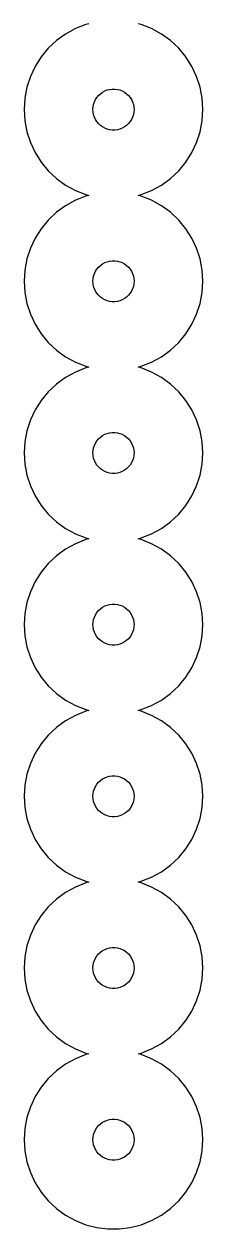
# Model space of a CAD drawing. Header units: metres. Extents: x -12 to 12, y -12 to 324.
# Drawn here: x -12.5 to 12.5, y -12.5 to 155.9 of the extents above; entities that cross this region are included whole.
import ezdxf

# ---------------------------------------------------------------- set-up
doc = ezdxf.new("R2010")
doc.units = ezdxf.units.M

msp = doc.modelspace()

# ---------------------------------------------------------------- linework, layer by layer
for p, q in [((-5.32224, 155.31), (-6.69783, 154.554)), ((-3.8627, 155.888), (-5.32224, 155.31)), ((-3.42726, 156), (-3.8627, 155.888)), ((3.8627, 155.888), (3.42726, 156)), ((5.32224, 155.31), (3.8627, 155.888)), ((6.69783, 154.554), (5.32224, 155.31)), ((-7.96779, 153.631), (-9.11211, 152.557)), ((-6.69783, 154.554), (-7.96779, 153.631)), ((7.96779, 153.631), (6.69783, 154.554)), ((9.11211, 152.557), (7.96779, 153.631)), ((-9.11211, 152.557), (-10.1127, 151.347)), ((10.1127, 151.347), (9.11211, 152.557)), ((-10.9538, 150.022), (-11.6222, 148.602)), ((-10.1127, 151.347), (-10.9538, 150.022)), ((10.9538, 150.022), (10.1127, 151.347)), ((11.6222, 148.602), (10.9538, 150.022)), ((-11.6222, 148.602), (-12.1073, 147.109)), ((12.1073, 147.109), (11.6222, 148.602)), ((-12.1073, 147.109), (-12.4014, 145.567)), ((-1.5405, 146.427), (-1.22411, 146.601)), ((-1.22411, 146.601), (-0.888412, 146.734)), ((-0.888412, 146.734), (-0.538712, 146.824)), ((-0.538712, 146.824), (-0.180511, 146.869)), ((-0.180511, 146.869), (0.180511, 146.869)), ((0.180511, 146.869), (0.538712, 146.824)), ((0.538712, 146.824), (0.888412, 146.734)), ((0.888412, 146.734), (1.22411, 146.601)), ((1.22411, 146.601), (1.5405, 146.427)), ((12.4014, 145.567), (12.1073, 147.109)), ((-12.4014, 145.567), (-12.5, 144)), ((-2.78467, 144.715), (-2.6731, 145.058)), ((-2.6731, 145.058), (-2.51938, 145.385)), ((-2.51938, 145.385), (-2.32591, 145.69)), ((-2.32591, 145.69), (-2.09578, 145.968)), ((-2.09578, 145.968), (-1.83258, 146.215)), ((-1.83258, 146.215), (-1.5405, 146.427)), ((1.5405, 146.427), (1.83258, 146.215)), ((1.83258, 146.215), (2.09578, 145.968)), ((2.09578, 145.968), (2.32591, 145.69)), ((2.32591, 145.69), (2.51938, 145.385)), ((2.51938, 145.385), (2.6731, 145.058)), ((2.6731, 145.058), (2.78467, 144.715)), ((12.5, 144), (12.4014, 145.567)), ((-12.5, 144), (-12.4014, 142.433)), ((-2.875, 144), (-2.85233, 144.36)), ((-2.85233, 143.64), (-2.875, 144)), ((-2.85233, 144.36), (-2.78467, 144.715)), ((-2.78467, 143.285), (-2.85233, 143.64)), ((-2.6731, 142.942), (-2.78467, 143.285)), ((2.78467, 143.285), (2.6731, 142.942)), ((2.78467, 144.715), (2.85233, 144.36)), ((2.85233, 143.64), (2.78467, 143.285)), ((2.85233, 144.36), (2.875, 144)), ((2.875, 144), (2.85233, 143.64)), ((12.4014, 142.433), (12.5, 144)), ((-12.4014, 142.433), (-12.1073, 140.891)), ((-2.51938, 142.615), (-2.6731, 142.942)), ((-2.32591, 142.31), (-2.51938, 142.615)), ((-2.09578, 142.032), (-2.32591, 142.31)), ((-1.83258, 141.785), (-2.09578, 142.032)), ((-1.5405, 141.573), (-1.83258, 141.785)), ((-1.22411, 141.399), (-1.5405, 141.573)), ((1.5405, 141.573), (1.22411, 141.399)), ((1.83258, 141.785), (1.5405, 141.573)), ((2.09578, 142.032), (1.83258, 141.785)), ((2.32591, 142.31), (2.09578, 142.032)), ((2.51938, 142.615), (2.32591, 142.31)), ((2.6731, 142.942), (2.51938, 142.615)), ((12.1073, 140.891), (12.4014, 142.433)), ((-12.1073, 140.891), (-11.6222, 139.398)), ((-0.888412, 141.266), (-1.22411, 141.399)), ((-0.538712, 141.176), (-0.888412, 141.266)), ((-0.180511, 141.131), (-0.538712, 141.176)), ((0.180511, 141.131), (-0.180511, 141.131)), ((0.538712, 141.176), (0.180511, 141.131)), ((0.888412, 141.266), (0.538712, 141.176)), ((1.22411, 141.399), (0.888412, 141.266)), ((11.6222, 139.398), (12.1073, 140.891)), ((-11.6222, 139.398), (-10.9538, 137.978)), ((10.9538, 137.978), (11.6222, 139.398)), ((-10.9538, 137.978), (-10.1127, 136.653)), ((-10.1127, 136.653), (-9.11211, 135.443)), ((9.11211, 135.443), (10.1127, 136.653)), ((10.1127, 136.653), (10.9538, 137.978)), ((-9.11211, 135.443), (-7.96779, 134.369)), ((7.96779, 134.369), (9.11211, 135.443)), ((-7.96779, 134.369), (-6.69783, 133.446)), ((-6.69783, 133.446), (-5.32224, 132.69)), ((5.32224, 132.69), (6.69783, 133.446)), ((6.69783, 133.446), (7.96779, 134.369)), ((-5.32224, 132.69), (-3.8627, 132.112)), ((-3.8627, 131.888), (-5.32224, 131.31)), ((-3.8627, 132.112), (-3.42726, 132)), ((-3.42726, 132), (-3.8627, 131.888)), ((3.42726, 132), (3.8627, 132.112)), ((3.8627, 131.888), (3.42726, 132)), ((3.8627, 132.112), (5.32224, 132.69)), ((5.32224, 131.31), (3.8627, 131.888)), ((-6.69783, 130.554), (-7.96779, 129.631)), ((-5.32224, 131.31), (-6.69783, 130.554)), ((6.69783, 130.554), (5.32224, 131.31)), ((7.96779, 129.631), (6.69783, 130.554)), ((-9.11211, 128.557), (-10.1127, 127.347)), ((-7.96779, 129.631), (-9.11211, 128.557)), ((9.11211, 128.557), (7.96779, 129.631)), ((10.1127, 127.347), (9.11211, 128.557)), ((-10.1127, 127.347), (-10.9538, 126.022)), ((10.9538, 126.022), (10.1127, 127.347)), ((-10.9538, 126.022), (-11.6222, 124.602)), ((11.6222, 124.602), (10.9538, 126.022)), ((-12.1073, 123.109), (-12.4014, 121.567)), ((-11.6222, 124.602), (-12.1073, 123.109)), ((12.1073, 123.109), (11.6222, 124.602)), ((12.4014, 121.567), (12.1073, 123.109)), ((-12.4014, 121.567), (-12.5, 120)), ((-2.6731, 121.058), (-2.51938, 121.385)), ((-2.51938, 121.385), (-2.32591, 121.69)), ((-2.32591, 121.69), (-2.09578, 121.968)), ((-2.09578, 121.968), (-1.83258, 122.215)), ((-1.83258, 122.215), (-1.5405, 122.427)), ((-1.5405, 122.427), (-1.22411, 122.601)), ((-1.22411, 122.601), (-0.888412, 122.734)), ((-0.888412, 122.734), (-0.538712, 122.824)), ((-0.538712, 122.824), (-0.180511, 122.869)), ((-0.180511, 122.869), (0.180511, 122.869)), ((0.180511, 122.869), (0.538712, 122.824)), ((0.538712, 122.824), (0.888412, 122.734)), ((0.888412, 122.734), (1.22411, 122.601)), ((1.22411, 122.601), (1.5405, 122.427)), ((1.5405, 122.427), (1.83258, 122.215)), ((1.83258, 122.215), (2.09578, 121.968)), ((2.09578, 121.968), (2.32591, 121.69)), ((2.32591, 121.69), (2.51938, 121.385)), ((2.51938, 121.385), (2.6731, 121.058)), ((12.5, 120), (12.4014, 121.567)), ((-12.5, 120), (-12.4014, 118.433)), ((-2.875, 120), (-2.85233, 120.36)), ((-2.85233, 119.64), (-2.875, 120)), ((-2.85233, 120.36), (-2.78467, 120.715)), ((-2.78467, 119.285), (-2.85233, 119.64)), ((-2.78467, 120.715), (-2.6731, 121.058)), ((2.6731, 121.058), (2.78467, 120.715)), ((2.78467, 120.715), (2.85233, 120.36)), ((2.85233, 119.64), (2.78467, 119.285)), ((2.85233, 120.36), (2.875, 120)), ((2.875, 120), (2.85233, 119.64)), ((12.4014, 118.433), (12.5, 120)), ((-12.4014, 118.433), (-12.1073, 116.891)), ((-2.6731, 118.942), (-2.78467, 119.285)), ((-2.51938, 118.615), (-2.6731, 118.942)), ((-2.32591, 118.31), (-2.51938, 118.615)), ((-2.09578, 118.032), (-2.32591, 118.31)), ((-1.83258, 117.785), (-2.09578, 118.032)), ((2.09578, 118.032), (1.83258, 117.785)), ((2.32591, 118.31), (2.09578, 118.032)), ((2.51938, 118.615), (2.32591, 118.31)), ((2.6731, 118.942), (2.51938, 118.615)), ((2.78467, 119.285), (2.6731, 118.942)), ((12.1073, 116.891), (12.4014, 118.433)), ((-12.1073, 116.891), (-11.6222, 115.398)), ((-1.5405, 117.573), (-1.83258, 117.785)), ((-1.22411, 117.399), (-1.5405, 117.573)), ((-0.888412, 117.266), (-1.22411, 117.399)), ((-0.538712, 117.176), (-0.888412, 117.266)), ((-0.180511, 117.131), (-0.538712, 117.176)), ((0.180511, 117.131), (-0.180511, 117.131)), ((0.538712, 117.176), (0.180511, 117.131)), ((0.888412, 117.266), (0.538712, 117.176)), ((1.22411, 117.399), (0.888412, 117.266)), ((1.5405, 117.573), (1.22411, 117.399)), ((1.83258, 117.785), (1.5405, 117.573)), ((11.6222, 115.398), (12.1073, 116.891)), ((-11.6222, 115.398), (-10.9538, 113.978)), ((10.9538, 113.978), (11.6222, 115.398)), ((-10.9538, 113.978), (-10.1127, 112.653)), ((10.1127, 112.653), (10.9538, 113.978)), ((-10.1127, 112.653), (-9.11211, 111.443)), ((-9.11211, 111.443), (-7.96779, 110.369)), ((7.96779, 110.369), (9.11211, 111.443)), ((9.11211, 111.443), (10.1127, 112.653)), ((-7.96779, 110.369), (-6.69783, 109.446)), ((6.69783, 109.446), (7.96779, 110.369)), ((-6.69783, 109.446), (-5.32224, 108.69)), ((-5.32224, 108.69), (-3.8627, 108.112)), ((-3.8627, 107.888), (-5.32224, 107.31)), ((-3.8627, 108.112), (-3.42726, 108)), ((-3.42726, 108), (-3.8627, 107.888)), ((3.42726, 108), (3.8627, 108.112)), ((3.8627, 107.888), (3.42726, 108)), ((3.8627, 108.112), (5.32224, 108.69)), ((5.32224, 107.31), (3.8627, 107.888)), ((5.32224, 108.69), (6.69783, 109.446)), ((-6.69783, 106.554), (-7.96779, 105.631)), ((-5.32224, 107.31), (-6.69783, 106.554)), ((6.69783, 106.554), (5.32224, 107.31)), ((7.96779, 105.631), (6.69783, 106.554)), ((-9.11211, 104.557), (-10.1127, 103.347)), ((-7.96779, 105.631), (-9.11211, 104.557)), ((9.11211, 104.557), (7.96779, 105.631)), ((10.1127, 103.347), (9.11211, 104.557)), ((-10.1127, 103.347), (-10.9538, 102.022)), ((10.9538, 102.022), (10.1127, 103.347)), ((-10.9538, 102.022), (-11.6222, 100.602)), ((11.6222, 100.602), (10.9538, 102.022)), ((-11.6222, 100.602), (-12.1073, 99.1086)), ((12.1073, 99.1086), (11.6222, 100.602)), ((-12.1073, 99.1086), (-12.4014, 97.5667)), ((-2.51938, 97.385), (-2.32591, 97.6899)), ((-2.32591, 97.6899), (-2.09578, 97.9681)), ((-2.09578, 97.9681), (-1.83258, 98.2152)), ((-1.83258, 98.2152), (-1.5405, 98.4274)), ((-1.5405, 98.4274), (-1.22411, 98.6014)), ((-1.22411, 98.6014), (-0.888412, 98.7343)), ((-0.888412, 98.7343), (-0.538712, 98.8241)), ((-0.538712, 98.8241), (-0.180511, 98.8693)), ((-0.180511, 98.8693), (0.180511, 98.8693)), ((0.180511, 98.8693), (0.538712, 98.8241)), ((0.538712, 98.8241), (0.888412, 98.7343)), ((0.888412, 98.7343), (1.22411, 98.6014)), ((1.22411, 98.6014), (1.5405, 98.4274)), ((1.5405, 98.4274), (1.83258, 98.2152)), ((1.83258, 98.2152), (2.09578, 97.9681)), ((2.09578, 97.9681), (2.32591, 97.6899)), ((2.32591, 97.6899), (2.51938, 97.385)), ((12.4014, 97.5667), (12.1073, 99.1086)), ((-12.4014, 97.5667), (-12.5, 96)), ((-12.5, 96), (-12.4014, 94.4333)), ((-2.875, 96), (-2.85233, 96.3603)), ((-2.85233, 95.6397), (-2.875, 96)), ((-2.85233, 96.3603), (-2.78467, 96.715)), ((-2.78467, 96.715), (-2.6731, 97.0583)), ((-2.6731, 97.0583), (-2.51938, 97.385)), ((2.51938, 97.385), (2.6731, 97.0583)), ((2.6731, 97.0583), (2.78467, 96.715)), ((2.78467, 96.715), (2.85233, 96.3603)), ((2.85233, 96.3603), (2.875, 96)), ((2.875, 96), (2.85233, 95.6397)), ((12.5, 96), (12.4014, 97.5667)), ((12.4014, 94.4333), (12.5, 96)), ((-12.4014, 94.4333), (-12.1073, 92.8914)), ((-2.78467, 95.285), (-2.85233, 95.6397)), ((-2.6731, 94.9417), (-2.78467, 95.285)), ((-2.51938, 94.615), (-2.6731, 94.9417)), ((-2.32591, 94.3101), (-2.51938, 94.615)), ((2.51938, 94.615), (2.32591, 94.3101)), ((2.6731, 94.9417), (2.51938, 94.615)), ((2.78467, 95.285), (2.6731, 94.9417)), ((2.85233, 95.6397), (2.78467, 95.285)), ((12.1073, 92.8914), (12.4014, 94.4333)), ((-12.1073, 92.8914), (-11.6222, 91.3985)), ((-2.09578, 94.0319), (-2.32591, 94.3101)), ((-1.83258, 93.7848), (-2.09578, 94.0319)), ((-1.5405, 93.5726), (-1.83258, 93.7848)), ((-1.22411, 93.3986), (-1.5405, 93.5726)), ((-0.888412, 93.2657), (-1.22411, 93.3986)), ((-0.538712, 93.1759), (-0.888412, 93.2657)), ((-0.180511, 93.1307), (-0.538712, 93.1759)), ((0.180511, 93.1307), (-0.180511, 93.1307)), ((0.538712, 93.1759), (0.180511, 93.1307)), ((0.888412, 93.2657), (0.538712, 93.1759)), ((1.22411, 93.3986), (0.888412, 93.2657)), ((1.5405, 93.5726), (1.22411, 93.3986)), ((1.83258, 93.7848), (1.5405, 93.5726)), ((2.09578, 94.0319), (1.83258, 93.7848)), ((2.32591, 94.3101), (2.09578, 94.0319)), ((11.6222, 91.3985), (12.1073, 92.8914)), ((-11.6222, 91.3985), (-10.9538, 89.9781)), ((10.9538, 89.9781), (11.6222, 91.3985)), ((-10.9538, 89.9781), (-10.1127, 88.6527)), ((10.1127, 88.6527), (10.9538, 89.9781)), ((-10.1127, 88.6527), (-9.11211, 87.4432)), ((9.11211, 87.4432), (10.1127, 88.6527)), ((-9.11211, 87.4432), (-7.96779, 86.3686)), ((-7.96779, 86.3686), (-6.69783, 85.4459)), ((6.69783, 85.4459), (7.96779, 86.3686)), ((7.96779, 86.3686), (9.11211, 87.4432)), ((-6.69783, 85.4459), (-5.32224, 84.6897)), ((-5.32224, 84.6897), (-3.8627, 84.1118)), ((3.8627, 84.1118), (5.32224, 84.6897)), ((5.32224, 84.6897), (6.69783, 85.4459)), ((-6.69783, 82.5541), (-7.96779, 81.6314)), ((-5.32224, 83.3103), (-6.69783, 82.5541)), ((-3.8627, 83.8882), (-5.32224, 83.3103)), ((-3.8627, 84.1118), (-3.42726, 84)), ((-3.42726, 84), (-3.8627, 83.8882)), ((3.42726, 84), (3.8627, 84.1118)), ((3.8627, 83.8882), (3.42726, 84)), ((5.32224, 83.3103), (3.8627, 83.8882)), ((6.69783, 82.5541), (5.32224, 83.3103)), ((7.96779, 81.6314), (6.69783, 82.5541)), ((-7.96779, 81.6314), (-9.11211, 80.5568)), ((9.11211, 80.5568), (7.96779, 81.6314)), ((-10.1127, 79.3473), (-10.9538, 78.0219)), ((-9.11211, 80.5568), (-10.1127, 79.3473)), ((10.1127, 79.3473), (9.11211, 80.5568)), ((10.9538, 78.0219), (10.1127, 79.3473)), ((-10.9538, 78.0219), (-11.6222, 76.6015)), ((11.6222, 76.6015), (10.9538, 78.0219)), ((-11.6222, 76.6015), (-12.1073, 75.1086)), ((12.1073, 75.1086), (11.6222, 76.6015)), ((-12.1073, 75.1086), (-12.4014, 73.5667)), ((-2.09578, 73.9681), (-1.83258, 74.2152)), ((-1.83258, 74.2152), (-1.5405, 74.4274)), ((-1.5405, 74.4274), (-1.22411, 74.6014)), ((-1.22411, 74.6014), (-0.888412, 74.7343)), ((-0.888412, 74.7343), (-0.538712, 74.8241)), ((-0.538712, 74.8241), (-0.180511, 74.8693)), ((-0.180511, 74.8693), (0.180511, 74.8693)), ((0.180511, 74.8693), (0.538712, 74.8241)), ((0.538712, 74.8241), (0.888412, 74.7343)), ((0.888412, 74.7343), (1.22411, 74.6014)), ((1.22411, 74.6014), (1.5405, 74.4274)), ((1.5405, 74.4274), (1.83258, 74.2152)), ((1.83258, 74.2152), (2.09578, 73.9681)), ((12.4014, 73.5667), (12.1073, 75.1086)), ((-12.4014, 73.5667), (-12.5, 72)), ((-2.85233, 72.3603), (-2.78467, 72.715)), ((-2.78467, 72.715), (-2.6731, 73.0583)), ((-2.6731, 73.0583), (-2.51938, 73.385)), ((-2.51938, 73.385), (-2.32591, 73.6899)), ((-2.32591, 73.6899), (-2.09578, 73.9681)), ((2.09578, 73.9681), (2.32591, 73.6899)), ((2.32591, 73.6899), (2.51938, 73.385)), ((2.51938, 73.385), (2.6731, 73.0583)), ((2.6731, 73.0583), (2.78467, 72.715)), ((2.78467, 72.715), (2.85233, 72.3603)), ((12.5, 72), (12.4014, 73.5667)), ((-12.5, 72), (-12.4014, 70.4333)), ((-2.875, 72), (-2.85233, 72.3603)), ((-2.85233, 71.6397), (-2.875, 72)), ((-2.78467, 71.285), (-2.85233, 71.6397)), ((-2.6731, 70.9417), (-2.78467, 71.285)), ((-2.51938, 70.615), (-2.6731, 70.9417)), ((2.6731, 70.9417), (2.51938, 70.615)), ((2.78467, 71.285), (2.6731, 70.9417)), ((2.85233, 71.6397), (2.78467, 71.285)), ((2.85233, 72.3603), (2.875, 72)), ((2.875, 72), (2.85233, 71.6397)), ((12.4014, 70.4333), (12.5, 72)), ((-12.4014, 70.4333), (-12.1073, 68.8914)), ((-2.32591, 70.3101), (-2.51938, 70.615)), ((-2.09578, 70.0319), (-2.32591, 70.3101)), ((-1.83258, 69.7848), (-2.09578, 70.0319)), ((-1.5405, 69.5726), (-1.83258, 69.7848)), ((-1.22411, 69.3986), (-1.5405, 69.5726)), ((-0.888412, 69.2657), (-1.22411, 69.3986)), ((-0.538712, 69.1759), (-0.888412, 69.2657)), ((-0.180511, 69.1307), (-0.538712, 69.1759)), ((0.180511, 69.1307), (-0.180511, 69.1307)), ((0.538712, 69.1759), (0.180511, 69.1307)), ((0.888412, 69.2657), (0.538712, 69.1759)), ((1.22411, 69.3986), (0.888412, 69.2657)), ((1.5405, 69.5726), (1.22411, 69.3986)), ((1.83258, 69.7848), (1.5405, 69.5726)), ((2.09578, 70.0319), (1.83258, 69.7848)), ((2.32591, 70.3101), (2.09578, 70.0319)), ((2.51938, 70.615), (2.32591, 70.3101)), ((12.1073, 68.8914), (12.4014, 70.4333)), ((-12.1073, 68.8914), (-11.6222, 67.3985)), ((-11.6222, 67.3985), (-10.9538, 65.9781)), ((10.9538, 65.9781), (11.6222, 67.3985)), ((11.6222, 67.3985), (12.1073, 68.8914)), ((-10.9538, 65.9781), (-10.1127, 64.6527)), ((10.1127, 64.6527), (10.9538, 65.9781)), ((-10.1127, 64.6527), (-9.11211, 63.4432)), ((9.11211, 63.4432), (10.1127, 64.6527)), ((-9.11211, 63.4432), (-7.96779, 62.3686)), ((-7.96779, 62.3686), (-6.69783, 61.4459)), ((6.69783, 61.4459), (7.96779, 62.3686)), ((7.96779, 62.3686), (9.11211, 63.4432)), ((-6.69783, 61.4459), (-5.32224, 60.6897)), ((-5.32224, 60.6897), (-3.8627, 60.1118)), ((3.8627, 60.1118), (5.32224, 60.6897)), ((5.32224, 60.6897), (6.69783, 61.4459)), ((-5.32224, 59.3103), (-6.69783, 58.5541)), ((-3.8627, 59.8882), (-5.32224, 59.3103)), ((-3.8627, 60.1118), (-3.42726, 60)), ((-3.42726, 60), (-3.8627, 59.8882)), ((3.42726, 60), (3.8627, 60.1118)), ((3.8627, 59.8882), (3.42726, 60)), ((5.32224, 59.3103), (3.8627, 59.8882)), ((6.69783, 58.5541), (5.32224, 59.3103)), ((-7.96779, 57.6314), (-9.11211, 56.5568)), ((-6.69783, 58.5541), (-7.96779, 57.6314)), ((7.96779, 57.6314), (6.69783, 58.5541)), ((9.11211, 56.5568), (7.96779, 57.6314)), ((-9.11211, 56.5568), (-10.1127, 55.3473)), ((10.1127, 55.3473), (9.11211, 56.5568)), ((-10.9538, 54.0219), (-11.6222, 52.6015)), ((-10.1127, 55.3473), (-10.9538, 54.0219)), ((10.9538, 54.0219), (10.1127, 55.3473)), ((11.6222, 52.6015), (10.9538, 54.0219)), ((-11.6222, 52.6015), (-12.1073, 51.1086)), ((12.1073, 51.1086), (11.6222, 52.6015)), ((-12.1073, 51.1086), (-12.4014, 49.5667)), ((-1.5405, 50.4274), (-1.22411, 50.6014)), ((-1.22411, 50.6014), (-0.888412, 50.7343)), ((-0.888412, 50.7343), (-0.538712, 50.8241)), ((-0.538712, 50.8241), (-0.180511, 50.8693)), ((-0.180511, 50.8693), (0.180511, 50.8693)), ((0.180511, 50.8693), (0.538712, 50.8241)), ((0.538712, 50.8241), (0.888412, 50.7343)), ((0.888412, 50.7343), (1.22411, 50.6014)), ((1.22411, 50.6014), (1.5405, 50.4274)), ((12.4014, 49.5667), (12.1073, 51.1086)), ((-12.4014, 49.5667), (-12.5, 48)), ((-2.78467, 48.715), (-2.6731, 49.0583)), ((-2.6731, 49.0583), (-2.51938, 49.385)), ((-2.51938, 49.385), (-2.32591, 49.6899)), ((-2.32591, 49.6899), (-2.09578, 49.9681)), ((-2.09578, 49.9681), (-1.83258, 50.2152)), ((-1.83258, 50.2152), (-1.5405, 50.4274)), ((1.5405, 50.4274), (1.83258, 50.2152)), ((1.83258, 50.2152), (2.09578, 49.9681)), ((2.09578, 49.9681), (2.32591, 49.6899)), ((2.32591, 49.6899), (2.51938, 49.385)), ((2.51938, 49.385), (2.6731, 49.0583)), ((2.6731, 49.0583), (2.78467, 48.715)), ((12.5, 48), (12.4014, 49.5667)), ((-12.5, 48), (-12.4014, 46.4333)), ((-2.875, 48), (-2.85233, 48.3603)), ((-2.85233, 47.6397), (-2.875, 48)), ((-2.85233, 48.3603), (-2.78467, 48.715)), ((-2.78467, 47.285), (-2.85233, 47.6397)), ((-2.6731, 46.9417), (-2.78467, 47.285)), ((2.78467, 47.285), (2.6731, 46.9417)), ((2.78467, 48.715), (2.85233, 48.3603)), ((2.85233, 47.6397), (2.78467, 47.285)), ((2.85233, 48.3603), (2.875, 48)), ((2.875, 48), (2.85233, 47.6397)), ((12.4014, 46.4333), (12.5, 48)), ((-12.4014, 46.4333), (-12.1073, 44.8914)), ((-2.51938, 46.615), (-2.6731, 46.9417)), ((-2.32591, 46.3101), (-2.51938, 46.615)), ((-2.09578, 46.0319), (-2.32591, 46.3101)), ((-1.83258, 45.7848), (-2.09578, 46.0319)), ((-1.5405, 45.5726), (-1.83258, 45.7848)), ((-1.22411, 45.3986), (-1.5405, 45.5726)), ((1.5405, 45.5726), (1.22411, 45.3986)), ((1.83258, 45.7848), (1.5405, 45.5726)), ((2.09578, 46.0319), (1.83258, 45.7848)), ((2.32591, 46.3101), (2.09578, 46.0319)), ((2.51938, 46.615), (2.32591, 46.3101)), ((2.6731, 46.9417), (2.51938, 46.615)), ((12.1073, 44.8914), (12.4014, 46.4333)), ((-12.1073, 44.8914), (-11.6222, 43.3985)), ((-0.888412, 45.2657), (-1.22411, 45.3986)), ((-0.538712, 45.1759), (-0.888412, 45.2657)), ((-0.180511, 45.1307), (-0.538712, 45.1759)), ((0.180511, 45.1307), (-0.180511, 45.1307)), ((0.538712, 45.1759), (0.180511, 45.1307)), ((0.888412, 45.2657), (0.538712, 45.1759)), ((1.22411, 45.3986), (0.888412, 45.2657)), ((11.6222, 43.3985), (12.1073, 44.8914)), ((-11.6222, 43.3985), (-10.9538, 41.9781)), ((10.9538, 41.9781), (11.6222, 43.3985)), ((-10.9538, 41.9781), (-10.1127, 40.6527)), ((-10.1127, 40.6527), (-9.11211, 39.4432)), ((9.11211, 39.4432), (10.1127, 40.6527)), ((10.1127, 40.6527), (10.9538, 41.9781)), ((-9.11211, 39.4432), (-7.96779, 38.3686)), ((7.96779, 38.3686), (9.11211, 39.4432)), ((-7.96779, 38.3686), (-6.69783, 37.4459)), ((-6.69783, 37.4459), (-5.32224, 36.6897)), ((5.32224, 36.6897), (6.69783, 37.4459)), ((6.69783, 37.4459), (7.96779, 38.3686)), ((-5.32224, 36.6897), (-3.8627, 36.1118)), ((-3.8627, 35.8882), (-5.32224, 35.3103)), ((-3.8627, 36.1118), (-3.42726, 36)), ((-3.42726, 36), (-3.8627, 35.8882)), ((3.42726, 36), (3.8627, 36.1118)), ((3.8627, 35.8882), (3.42726, 36)), ((3.8627, 36.1118), (5.32224, 36.6897)), ((5.32224, 35.3103), (3.8627, 35.8882)), ((-6.69783, 34.5541), (-7.96779, 33.6314)), ((-5.32224, 35.3103), (-6.69783, 34.5541)), ((6.69783, 34.5541), (5.32224, 35.3103)), ((7.96779, 33.6314), (6.69783, 34.5541)), ((-9.11211, 32.5568), (-10.1127, 31.3473)), ((-7.96779, 33.6314), (-9.11211, 32.5568)), ((9.11211, 32.5568), (7.96779, 33.6314)), ((10.1127, 31.3473), (9.11211, 32.5568)), ((-10.1127, 31.3473), (-10.9538, 30.0219)), ((10.9538, 30.0219), (10.1127, 31.3473)), ((-10.9538, 30.0219), (-11.6222, 28.6015)), ((11.6222, 28.6015), (10.9538, 30.0219)), ((-12.1073, 27.1086), (-12.4014, 25.5667)), ((-11.6222, 28.6015), (-12.1073, 27.1086)), ((12.1073, 27.1086), (11.6222, 28.6015)), ((12.4014, 25.5667), (12.1073, 27.1086)), ((-12.4014, 25.5667), (-12.5, 24)), ((-2.6731, 25.0583), (-2.51938, 25.385)), ((-2.51938, 25.385), (-2.32591, 25.6899)), ((-2.32591, 25.6899), (-2.09578, 25.9681)), ((-2.09578, 25.9681), (-1.83258, 26.2152)), ((-1.83258, 26.2152), (-1.5405, 26.4274)), ((-1.5405, 26.4274), (-1.22411, 26.6014)), ((-1.22411, 26.6014), (-0.888412, 26.7343)), ((-0.888412, 26.7343), (-0.538712, 26.8241)), ((-0.538712, 26.8241), (-0.180511, 26.8693)), ((-0.180511, 26.8693), (0.180511, 26.8693)), ((0.180511, 26.8693), (0.538712, 26.8241)), ((0.538712, 26.8241), (0.888412, 26.7343)), ((0.888412, 26.7343), (1.22411, 26.6014)), ((1.22411, 26.6014), (1.5405, 26.4274)), ((1.5405, 26.4274), (1.83258, 26.2152)), ((1.83258, 26.2152), (2.09578, 25.9681)), ((2.09578, 25.9681), (2.32591, 25.6899)), ((2.32591, 25.6899), (2.51938, 25.385)), ((2.51938, 25.385), (2.6731, 25.0583)), ((12.5, 24), (12.4014, 25.5667)), ((-12.5, 24), (-12.4014, 22.4333)), ((-2.875, 24), (-2.85233, 24.3603)), ((-2.85233, 23.6397), (-2.875, 24)), ((-2.85233, 24.3603), (-2.78467, 24.715)), ((-2.78467, 23.285), (-2.85233, 23.6397)), ((-2.78467, 24.715), (-2.6731, 25.0583)), ((2.6731, 25.0583), (2.78467, 24.715)), ((2.78467, 24.715), (2.85233, 24.3603)), ((2.85233, 23.6397), (2.78467, 23.285)), ((2.85233, 24.3603), (2.875, 24)), ((2.875, 24), (2.85233, 23.6397)), ((12.4014, 22.4333), (12.5, 24)), ((-12.4014, 22.4333), (-12.1073, 20.8914)), ((-2.6731, 22.9417), (-2.78467, 23.285)), ((-2.51938, 22.615), (-2.6731, 22.9417)), ((-2.32591, 22.3101), (-2.51938, 22.615)), ((-2.09578, 22.0319), (-2.32591, 22.3101)), ((-1.83258, 21.7848), (-2.09578, 22.0319)), ((2.09578, 22.0319), (1.83258, 21.7848)), ((2.32591, 22.3101), (2.09578, 22.0319)), ((2.51938, 22.615), (2.32591, 22.3101)), ((2.6731, 22.9417), (2.51938, 22.615)), ((2.78467, 23.285), (2.6731, 22.9417)), ((12.1073, 20.8914), (12.4014, 22.4333)), ((-12.1073, 20.8914), (-11.6222, 19.3985)), ((-1.5405, 21.5726), (-1.83258, 21.7848)), ((-1.22411, 21.3986), (-1.5405, 21.5726)), ((-0.888412, 21.2657), (-1.22411, 21.3986)), ((-0.538712, 21.1759), (-0.888412, 21.2657)), ((-0.180511, 21.1307), (-0.538712, 21.1759)), ((0.180511, 21.1307), (-0.180511, 21.1307)), ((0.538712, 21.1759), (0.180511, 21.1307)), ((0.888412, 21.2657), (0.538712, 21.1759)), ((1.22411, 21.3986), (0.888412, 21.2657)), ((1.5405, 21.5726), (1.22411, 21.3986)), ((1.83258, 21.7848), (1.5405, 21.5726)), ((11.6222, 19.3985), (12.1073, 20.8914)), ((-11.6222, 19.3985), (-10.9538, 17.9781)), ((10.9538, 17.9781), (11.6222, 19.3985)), ((-10.9538, 17.9781), (-10.1127, 16.6527)), ((10.1127, 16.6527), (10.9538, 17.9781)), ((-10.1127, 16.6527), (-9.11211, 15.4432)), ((-9.11211, 15.4432), (-7.96779, 14.3686)), ((7.96779, 14.3686), (9.11211, 15.4432)), ((9.11211, 15.4432), (10.1127, 16.6527)), ((-7.96779, 14.3686), (-6.69783, 13.4459)), ((6.69783, 13.4459), (7.96779, 14.3686)), ((-6.69783, 13.4459), (-5.32224, 12.6897)), ((-5.32224, 12.6897), (-3.8627, 12.1118)), ((-3.8627, 11.8882), (-5.32224, 11.3103)), ((-3.8627, 12.1118), (-3.42726, 12)), ((-3.42726, 12), (-3.8627, 11.8882)), ((3.42726, 12), (3.8627, 12.1118)), ((3.8627, 11.8882), (3.42726, 12)), ((3.8627, 12.1118), (5.32224, 12.6897)), ((5.32224, 11.3103), (3.8627, 11.8882)), ((5.32224, 12.6897), (6.69783, 13.4459)), ((-6.69783, 10.5541), (-7.96779, 9.63141)), ((-5.32224, 11.3103), (-6.69783, 10.5541)), ((6.69783, 10.5541), (5.32224, 11.3103)), ((7.96779, 9.63141), (6.69783, 10.5541)), ((-9.11211, 8.55682), (-10.1127, 7.34731)), ((-7.96779, 9.63141), (-9.11211, 8.55682)), ((9.11211, 8.55682), (7.96779, 9.63141)), ((10.1127, 7.34731), (9.11211, 8.55682)), ((-10.1127, 7.34731), (-10.9538, 6.02191)), ((10.9538, 6.02191), (10.1127, 7.34731)), ((-10.9538, 6.02191), (-11.6222, 4.60155)), ((11.6222, 4.60155), (10.9538, 6.02191)), ((-11.6222, 4.60155), (-12.1073, 3.10861)), ((12.1073, 3.10861), (11.6222, 4.60155)), ((-12.1073, 3.10861), (-12.4014, 1.56665)), ((-2.51938, 1.38504), (-2.32591, 1.68988)), ((-2.32591, 1.68988), (-2.09578, 1.96806)), ((-2.09578, 1.96806), (-1.83258, 2.21523)), ((-1.83258, 2.21523), (-1.5405, 2.42743)), ((-1.5405, 2.42743), (-1.22411, 2.60136)), ((-1.22411, 2.60136), (-0.888412, 2.73428)), ((-0.888412, 2.73428), (-0.538712, 2.82407)), ((-0.538712, 2.82407), (-0.180511, 2.86932)), ((-0.180511, 2.86932), (0.180511, 2.86932)), ((0.180511, 2.86932), (0.538712, 2.82407)), ((0.538712, 2.82407), (0.888412, 2.73428)), ((0.888412, 2.73428), (1.22411, 2.60136)), ((1.22411, 2.60136), (1.5405, 2.42743)), ((1.5405, 2.42743), (1.83258, 2.21523)), ((1.83258, 2.21523), (2.09578, 1.96806)), ((2.09578, 1.96806), (2.32591, 1.68988)), ((2.32591, 1.68988), (2.51938, 1.38504)), ((12.4014, 1.56665), (12.1073, 3.10861)), ((-12.4014, 1.56665), (-12.5, 0)), ((-12.5, 0), (-12.4014, -1.56665)), ((-2.875, 0), (-2.85233, 0.360321)), ((-2.85233, -0.360321), (-2.875, 0)), ((-2.85233, 0.360321), (-2.78467, 0.714981)), ((-2.78467, 0.714981), (-2.6731, 1.05835)), ((-2.6731, 1.05835), (-2.51938, 1.38504)), ((2.51938, 1.38504), (2.6731, 1.05835)), ((2.6731, 1.05835), (2.78467, 0.714981)), ((2.78467, 0.714981), (2.85233, 0.360321)), ((2.85233, 0.360321), (2.875, 0)), ((2.875, 0), (2.85233, -0.360321)), ((12.5, 0), (12.4014, 1.56665)), ((12.4014, -1.56665), (12.5, 0)), ((-12.4014, -1.56665), (-12.1073, -3.10861)), ((-2.78467, -0.714981), (-2.85233, -0.360321)), ((-2.6731, -1.05835), (-2.78467, -0.714981)), ((-2.51938, -1.38504), (-2.6731, -1.05835)), ((-2.32591, -1.68988), (-2.51938, -1.38504)), ((2.51938, -1.38504), (2.32591, -1.68988)), ((2.6731, -1.05835), (2.51938, -1.38504)), ((2.78467, -0.714981), (2.6731, -1.05835)), ((2.85233, -0.360321), (2.78467, -0.714981)), ((12.1073, -3.10861), (12.4014, -1.56665)), ((-12.1073, -3.10861), (-11.6222, -4.60155)), ((-2.09578, -1.96806), (-2.32591, -1.68988)), ((-1.83258, -2.21523), (-2.09578, -1.96806)), ((-1.5405, -2.42743), (-1.83258, -2.21523)), ((-1.22411, -2.60136), (-1.5405, -2.42743)), ((-0.888412, -2.73428), (-1.22411, -2.60136)), ((-0.538712, -2.82407), (-0.888412, -2.73428)), ((-0.180511, -2.86932), (-0.538712, -2.82407)), ((0.180511, -2.86932), (-0.180511, -2.86932)), ((0.538712, -2.82407), (0.180511, -2.86932)), ((0.888412, -2.73428), (0.538712, -2.82407)), ((1.22411, -2.60136), (0.888412, -2.73428)), ((1.5405, -2.42743), (1.22411, -2.60136)), ((1.83258, -2.21523), (1.5405, -2.42743)), ((2.09578, -1.96806), (1.83258, -2.21523)), ((2.32591, -1.68988), (2.09578, -1.96806)), ((11.6222, -4.60155), (12.1073, -3.10861)), ((-11.6222, -4.60155), (-10.9538, -6.02191)), ((10.9538, -6.02191), (11.6222, -4.60155)), ((-10.9538, -6.02191), (-10.1127, -7.34731)), ((10.1127, -7.34731), (10.9538, -6.02191)), ((-10.1127, -7.34731), (-9.11211, -8.55682)), ((9.11211, -8.55682), (10.1127, -7.34731)), ((-9.11211, -8.55682), (-7.96779, -9.63141)), ((-7.96779, -9.63141), (-6.69783, -10.5541)), ((6.69783, -10.5541), (7.96779, -9.63141)), ((7.96779, -9.63141), (9.11211, -8.55682)), ((-6.69783, -10.5541), (-5.32224, -11.3103)), ((-5.32224, -11.3103), (-3.8627, -11.8882)), ((3.8627, -11.8882), (5.32224, -11.3103)), ((5.32224, -11.3103), (6.69783, -10.5541)), ((-3.8627, -11.8882), (-2.34225, -12.2786)), ((-2.34225, -12.2786), (-0.784866, -12.4753)), ((-0.784866, -12.4753), (0.784866, -12.4753)), ((0.784866, -12.4753), (2.34225, -12.2786)), ((2.34225, -12.2786), (3.8627, -11.8882))]:
    msp.add_line(p, q)

doc.saveas('drawing.dxf')
